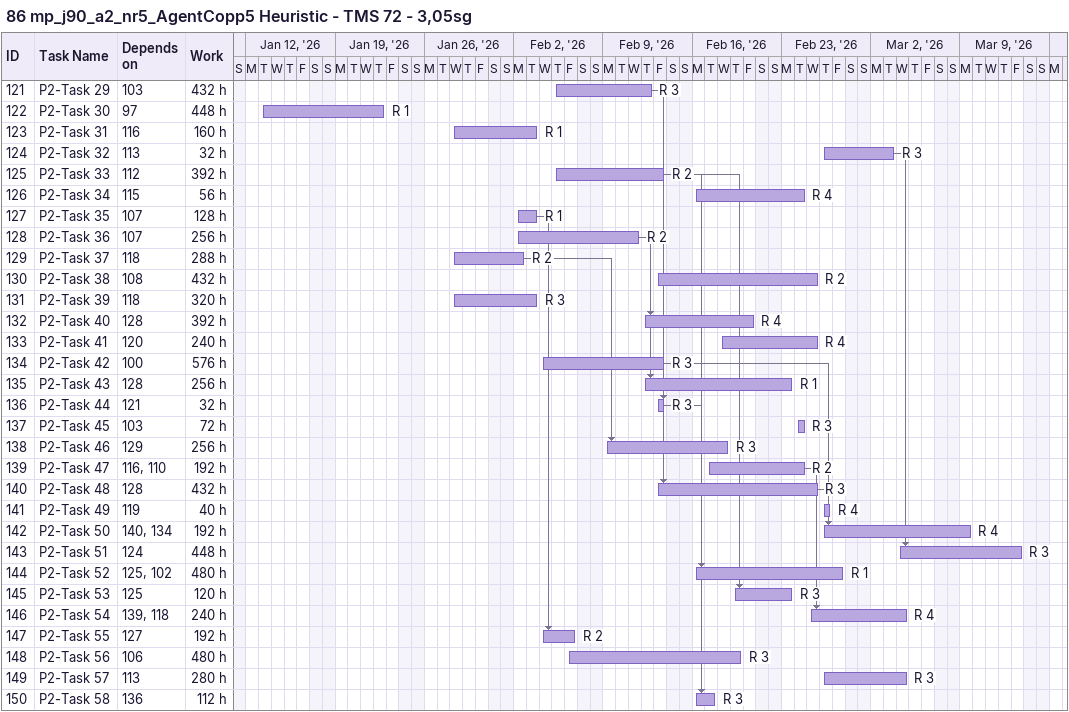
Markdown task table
86 mp_j90_a2_nr5_AgentCopp5 Heuristic - TMS 72 - 3,05sg

| ID | Task | Start | Finish | Predecessors | Resources | Work (h) |
|---|---|---|---|---|---|---|
| 121 | P2-Task 29 | 2026-02-05 | 2026-02-12 | 103 | R 3 | 432 |
| 122 | P2-Task 30 | 2026-01-13 | 2026-01-22 | 97 | R 1 | 448 |
| 123 | P2-Task 31 | 2026-01-28 | 2026-02-03 | 116 | R 1 | 160 |
| 124 | P2-Task 32 | 2026-02-26 | 2026-03-03 | 113 | R 3 | 32 |
| 125 | P2-Task 33 | 2026-02-05 | 2026-02-13 | 112 | R 2 | 392 |
| 126 | P2-Task 34 | 2026-02-16 | 2026-02-24 | 115 | R 4 | 56 |
| 127 | P2-Task 35 | 2026-02-02 | 2026-02-03 | 107 | R 1 | 128 |
| 128 | P2-Task 36 | 2026-02-02 | 2026-02-11 | 107 | R 2 | 256 |
| 129 | P2-Task 37 | 2026-01-28 | 2026-02-02 | 118 | R 2 | 288 |
| 130 | P2-Task 38 | 2026-02-13 | 2026-02-25 | 108 | R 2 | 432 |
| 131 | P2-Task 39 | 2026-01-28 | 2026-02-03 | 118 | R 3 | 320 |
| 132 | P2-Task 40 | 2026-02-12 | 2026-02-20 | 128 | R 4 | 392 |
| 133 | P2-Task 41 | 2026-02-18 | 2026-02-25 | 120 | R 4 | 240 |
| 134 | P2-Task 42 | 2026-02-04 | 2026-02-13 | 100 | R 3 | 576 |
| 135 | P2-Task 43 | 2026-02-12 | 2026-02-23 | 128 | R 1 | 256 |
| 136 | P2-Task 44 | 2026-02-13 | 2026-02-13 | 121 | R 3 | 32 |
| 137 | P2-Task 45 | 2026-02-24 | 2026-02-24 | 103 | R 3 | 72 |
| 138 | P2-Task 46 | 2026-02-09 | 2026-02-18 | 129 | R 3 | 256 |
| 139 | P2-Task 47 | 2026-02-17 | 2026-02-24 | 116, 110 | R 2 | 192 |
| 140 | P2-Task 48 | 2026-02-13 | 2026-02-25 | 128 | R 3 | 432 |
| 141 | P2-Task 49 | 2026-02-26 | 2026-02-26 | 119 | R 4 | 40 |
| 142 | P2-Task 50 | 2026-02-26 | 2026-03-09 | 140, 134 | R 4 | 192 |
| 143 | P2-Task 51 | 2026-03-04 | 2026-03-13 | 124 | R 3 | 448 |
| 144 | P2-Task 52 | 2026-02-16 | 2026-02-27 | 125, 102 | R 1 | 480 |
| 145 | P2-Task 53 | 2026-02-19 | 2026-02-23 | 125 | R 3 | 120 |
| 146 | P2-Task 54 | 2026-02-25 | 2026-03-04 | 139, 118 | R 4 | 240 |
| 147 | P2-Task 55 | 2026-02-04 | 2026-02-06 | 127 | R 2 | 192 |
| 148 | P2-Task 56 | 2026-02-06 | 2026-02-19 | 106 | R 3 | 480 |
| 149 | P2-Task 57 | 2026-02-26 | 2026-03-04 | 113 | R 3 | 280 |
| 150 | P2-Task 58 | 2026-02-16 | 2026-02-17 | 136 | R 3 | 112 |
